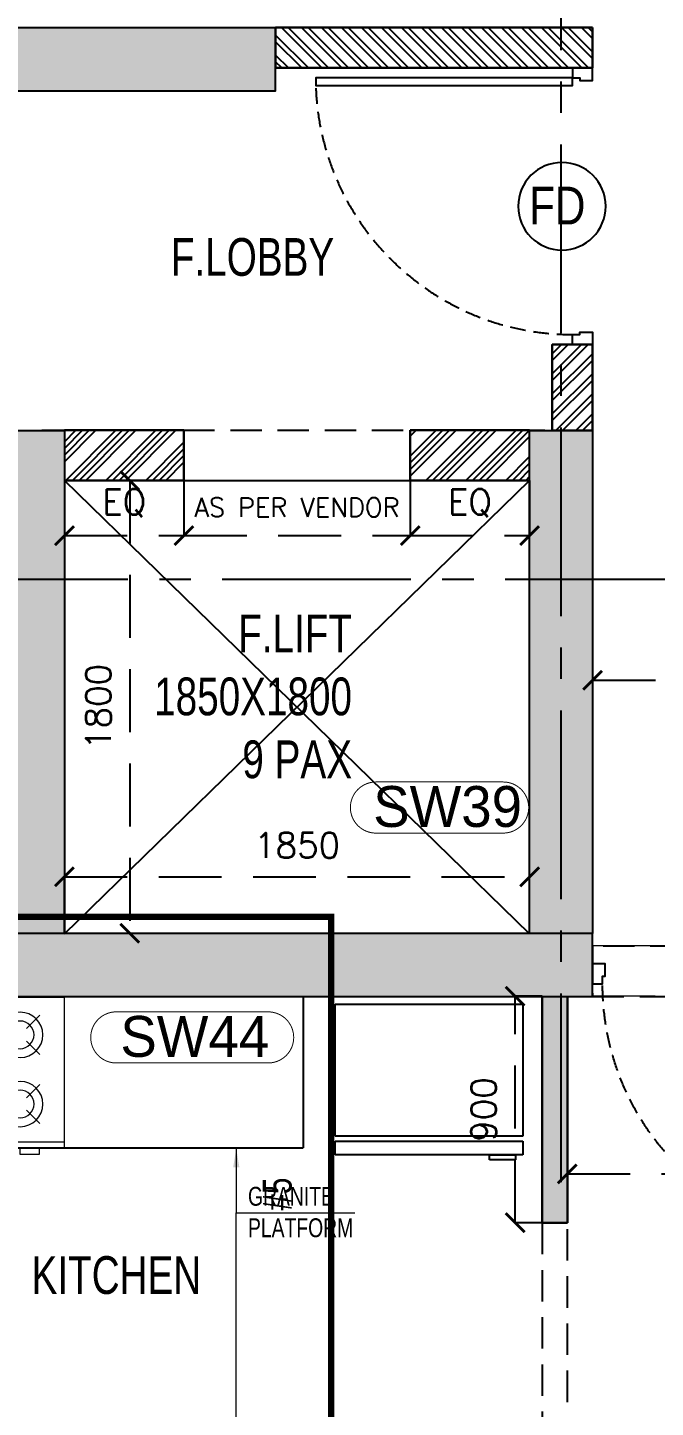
# Model space of a CAD drawing. Header units: millimetres. Extents: x 1124992 to 1258557, y -5767803 to -5695799.
# Drawn here: x 1202846 to 1205343, y -5720859 to -5715374 of the extents above; entities that cross this region are included whole.
import ezdxf
from ezdxf.enums import TextEntityAlignment as Align

# ---------------------------------------------------------------- set-up
doc = ezdxf.new("R2010")
doc.units = ezdxf.units.MM
doc.header["$LTSCALE"] = 1000
doc.header["$MEASUREMENT"] = 0
for name, pattern in [('$1$AUDIT_D_120904163729-0', [0]), ('$36$HIDDEN', [0.375, 0.25, -0.125]), ('2BHK-A - FRONT$0$AUDIT_D_120904163729-0', [0]), ('2BHK-A - FRONT$0$HIDDEN', [0.375, 0.25, -0.125]), ('AUDIT_D_120904163729-0', [0]), ('T8 - TYPICAL FLOOR CORE$0$( Hidden )', [0.375, 0.25, -0.125]), ('T8 - TYPICAL FLOOR CORE$0$HIDDEN', [0.375, 0.25, -0.125]), ('T8 - TYPICAL FLOOR CORE$0$T10-TYPICAL FLOOR CORE$0$HIDDEN', [0.375, 0.25, -0.125]), ('T8(T9 IS SIMILAR) - DIMENSION & TEXTING$0$HIDDEN', [0.375, 0.25, -0.125]), ('T8(T9 IS SIMILAR) - DIMENSION & TEXTING$0$T8_REFUGE COLUMNS$0$HIDDEN', [0.375, 0.25, -0.125]), ('T8(T9 IS SIMILAR)$0$$0$HIDDEN', [0.375, 0.25, -0.125]), ('T8(T9 IS SIMILAR)$0$HIDDEN', [0.375, 0.25, -0.125]), ('T8_REFUGE COLUMNS$0$CENTER2', [1.125, 0.75, -0.125, 0.125, -0.125])]:
    doc.linetypes.add(name, pattern=pattern)
doc.layers.get('0').update_dxf_attribs({"linetype": 'AUDIT_D_120904163729-0'})
for name, color, linetype in [('$0$A-HATCH -160', 251, '$1$AUDIT_D_120904163729-0'), ('$21$A-DIMENSIONS', 2, '$36$HIDDEN'), ('2BHK-A - FRONT$0$A-DOOR-FULL', 2, 'Continuous'), ('2BHK-A - FRONT$0$A-HATCH -160', 251, '2BHK-A - FRONT$0$AUDIT_D_120904163729-0'), ('2BHK-A - FRONT$0$a-KIT FIX', 251, 'Continuous'), ('2BHK-A - FRONT$0$CUT-OUT', 49, 'Continuous'), ('T8 - TYPICAL FLOOR CORE$0$a-beam 2', 50, 'Continuous'), ('T8 - TYPICAL FLOOR CORE$0$A-DIMENSIONS', 2, 'T8 - TYPICAL FLOOR CORE$0$HIDDEN'), ('T8 - TYPICAL FLOOR CORE$0$A-DOOR-FULL', 2, 'Continuous'), ('T8 - TYPICAL FLOOR CORE$0$CUT-OUT', 49, 'Continuous'), ('T8 - TYPICAL FLOOR CORE$0$T10-TYPICAL FLOOR CORE$0$A-SLAB SUNK-AC LEDGES', 251, 'T8 - TYPICAL FLOOR CORE$0$T10-TYPICAL FLOOR CORE$0$HIDDEN'), ('T8 - TYPICAL FLOOR CORE$1$a-window-no', 125, 'Continuous'), ('T8(T9 IS SIMILAR) - DIMENSION & TEXTING$0$A-DIMENSIONS', 2, 'T8(T9 IS SIMILAR) - DIMENSION & TEXTING$0$HIDDEN'), ('T8_REFUGE COLUMNS$0$A-CENTERLINE', 193, 'T8_REFUGE COLUMNS$0$CENTER2'), ('T8_REFUGE COLUMNS$0$A-RCC COLS', 3, 'Continuous'), ('T8_TYPICAL COLUMNS$0$A-RCC COLS', 3, 'Continuous')]:
    doc.layers.add(name, color=color, linetype=linetype)
for name, color, linetype, lineweight in [('2BHK-A - FRONT$0$a-TOI-fixtures', 251, 'Continuous', 0), ('2BHK-A - FRONT$0$A-WALL- 160', 6, 'Continuous', 30), ('T8 - TYPICAL FLOOR CORE$0$A-WALL- 160', 6, 'Continuous', 30), ('T8 - TYPICAL FLOOR CORE$0$D&W', 8, 'Continuous', 25), ('T8 - TYPICAL FLOOR CORE$1$a-Text', 4, 'Continuous', 0), ('T8(T9 IS SIMILAR) - DIMENSION & TEXTING$0$a-Text', 4, 'Continuous', 0), ('T8(T9 IS SIMILAR) - DIMENSION & TEXTING$0$R0-18-10-2014-T1-1st Podium Floor Plan$0$Text', 2, 'Continuous', 0), ('T8(T9 IS SIMILAR)$0$D&W', 8, 'Continuous', 25), ('T8(T9 IS SIMILAR)$0$SCPL BEAM', 191, 'T8(T9 IS SIMILAR)$0$$0$HIDDEN', 13), ('T8_REFUGE COLUMNS$0$A-COLUMN NO size reduce', 81, 'Continuous', 25)]:
    doc.layers.add(name, color=color, linetype=linetype, lineweight=lineweight)
doc.layers.add('T8_REFUGE COLUMNS$1$COL-HATCH', color=7, linetype='Continuous', lineweight=25, true_color=0xa3a3a3)
doc.styles.add('T8 - TYPICAL FLOOR CORE$0$Romans 1', font='romans.shx', dxfattribs={"height": 100})
doc.styles.add('T8 - TYPICAL FLOOR CORE$1$ARIAL ARROW', font='swisscl.ttf')
doc.styles.add('T8 - TYPICAL FLOOR CORE$1$LODHA STANDERD', font='sanss___.ttf')
doc.styles.add('T8(T9 IS SIMILAR) - DIMENSION & TEXTING$0$ARIAL ARROW', font='swisscl.ttf')
doc.styles.add('T8(T9 IS SIMILAR) - DIMENSION & TEXTING$0$Romans 1', font='romans.shx', dxfattribs={"height": 100})
doc.styles.add('T8(T9 IS SIMILAR) - DIMENSION & TEXTING$0$Tahoma', font='tahoma.ttf')
doc.styles.add('T8_REFUGE COLUMNS$0$STANDARD', font='GOTHIC.TTF')
doc.dimstyles.new('T8 - TYPICAL FLOOR CORE$0$ALPINE S', dxfattribs={"dimscale": 0, "dimtxt": 100, "dimasz": 75, "dimexe": 0, "dimexo": 0, "dimgap": 75, "dimtad": 1, "dimdec": 0, "dimzin": 0, "dimdsep": 46, "dimtxsty": 'T8 - TYPICAL FLOOR CORE$0$Romans 1', "dimblk": 'T8 - TYPICAL FLOOR CORE$0$_ArchTick', "dimcen": 0.09, "dimclrd": 256, "dimclre": 256, "dimclrt": 7, "dimadec": 0, "dimazin": 0, "dimtfac": 1, "dimtdec": 0, "dimtofl": 0, "dimtmove": 1, "dimatfit": 0, "dimldrblk": 'T8 - TYPICAL FLOOR CORE$0$_Open90', "dimfxl": 1, "dimtolj": 1, "dimtzin": 0, "dimarcsym": 0})
doc.dimstyles.new('T8(T9 IS SIMILAR) - DIMENSION & TEXTING$0$ALPINE S', dxfattribs={"dimscale": 0, "dimtxt": 100, "dimasz": 75, "dimexe": 0, "dimexo": 0, "dimgap": 75, "dimtad": 1, "dimdec": 0, "dimzin": 0, "dimdsep": 46, "dimtxsty": 'T8(T9 IS SIMILAR) - DIMENSION & TEXTING$0$Romans 1', "dimblk": 'T8(T9 IS SIMILAR) - DIMENSION & TEXTING$0$_ArchTick', "dimcen": 0.09, "dimclrd": 256, "dimclre": 256, "dimclrt": 7, "dimadec": 0, "dimazin": 0, "dimtfac": 1, "dimtdec": 0, "dimtofl": 0, "dimtmove": 1, "dimatfit": 0, "dimldrblk": 'T8(T9 IS SIMILAR) - DIMENSION & TEXTING$0$_Open90', "dimfxl": 1, "dimtolj": 1, "dimtzin": 0, "dimarcsym": 0})
doc.dimstyles.new('T8(T9 IS SIMILAR) - DIMENSION & TEXTING$0$SAMATA STD', dxfattribs={"dimtxt": 100, "dimasz": 50, "dimexe": 50, "dimexo": 50, "dimgap": 10, "dimtad": 0, "dimdec": 0, "dimrnd": 5, "dimzin": 0, "dimdsep": 46, "dimtxsty": 'T8(T9 IS SIMILAR) - DIMENSION & TEXTING$0$Tahoma', "dimblk": 'T8(T9 IS SIMILAR) - DIMENSION & TEXTING$0$_Origin2', "dimcen": -50, "dimdle": 50, "dimclrd": 7, "dimclre": 7, "dimclrt": 7, "dimadec": 0, "dimazin": 0, "dimtfac": 1, "dimtdec": 0, "dimtmove": 1, "dimatfit": 3, "dimfxl": 150, "dimtfill": 1, "dimtolj": 1, "dimtzin": 0, "dimlwd": -1, "dimlwe": -1, "dimarcsym": 0})

# ---------------------------------------------------------------- blocks, each defined once
blk = doc.blocks.new('T8(T9 IS SIMILAR) - DIMENSION & TEXTING$0$_ArchTick')
at = {"color": 0, "linetype": 'ByBlock', "const_width": 0.15}
blk.add_lwpolyline([(-0.5, -0.5), (0.5, 0.5)], dxfattribs=at)
blk = doc.blocks.new('*D525')
at = {"layer": 'T8(T9 IS SIMILAR) - DIMENSION & TEXTING$0$A-DIMENSIONS', "linetype": 'T8(T9 IS SIMILAR) - DIMENSION & TEXTING$0$HIDDEN', "lineweight": -2, "transparency": 16777216}
for p, q in [((1204992.3, -5719999.3), (1204992.3, -5719930.4)), ((1206197.3, -5719999.3), (1206197.3, -5719930.4))]:
    blk.add_line(p, q, dxfattribs=at)
at = {"layer": 'T8(T9 IS SIMILAR) - DIMENSION & TEXTING$0$A-DIMENSIONS', "lineweight": -2, "transparency": 16777216}
blk.add_line((1204992.3, -5719930.4), (1206197.3, -5719930.4), dxfattribs=at)
at = {"layer": 'T8(T9 IS SIMILAR) - DIMENSION & TEXTING$0$A-DIMENSIONS', "linetype": 'ByBlock', "lineweight": -2, "transparency": 16777216, "xscale": 75, "yscale": 75, "zscale": 75, "rotation": 180}
blk.add_blockref('T8(T9 IS SIMILAR) - DIMENSION & TEXTING$0$_ArchTick', (1204992.3, -5719930.4), dxfattribs=at)
at = {"layer": 'T8(T9 IS SIMILAR) - DIMENSION & TEXTING$0$A-DIMENSIONS', "linetype": 'ByBlock', "lineweight": -2, "transparency": 16777216, "xscale": 75, "yscale": 75, "zscale": 75}
blk.add_blockref('T8(T9 IS SIMILAR) - DIMENSION & TEXTING$0$_ArchTick', (1206197.3, -5719930.4), dxfattribs=at)
at = {"layer": 'T8(T9 IS SIMILAR) - DIMENSION & TEXTING$0$A-DIMENSIONS', "color": 7, "linetype": 'ByBlock', "transparency": 16777216, "insert": (1205594.8, -5719805.4), "char_height": 100, "attachment_point": 5, "style": 'T8(T9 IS SIMILAR) - DIMENSION & TEXTING$0$Romans 1'}
blk.add_mtext('\\A1;1205', dxfattribs=at)
blk = doc.blocks.new('T8(T9 IS SIMILAR) - DIMENSION & TEXTING$0$_Open90')
at = {"color": 0, "linetype": 'ByBlock', "lineweight": -2}
for p, q in [((0, 0), (-1, 0)), ((-0.5, 0.5), (0, 0)), ((0, 0), (-0.5, -0.5))]:
    blk.add_line(p, q, dxfattribs=at)
blk = doc.blocks.new('*D526')
at = {"layer": 'T8(T9 IS SIMILAR) - DIMENSION & TEXTING$0$A-DIMENSIONS', "linetype": 'T8(T9 IS SIMILAR) - DIMENSION & TEXTING$0$HIDDEN', "lineweight": -2, "transparency": 16777216}
for p, q in [((1204892.3, -5719224.4), (1204784.6, -5719224.4)), ((1204892.3, -5720124.3), (1204784.6, -5720124.3))]:
    blk.add_line(p, q, dxfattribs=at)
at = {"layer": 'T8(T9 IS SIMILAR) - DIMENSION & TEXTING$0$A-DIMENSIONS', "lineweight": -2, "transparency": 16777216}
blk.add_line((1204784.6, -5720124.3), (1204784.6, -5719224.4), dxfattribs=at)
at = {"layer": 'T8(T9 IS SIMILAR) - DIMENSION & TEXTING$0$A-DIMENSIONS', "linetype": 'ByBlock', "lineweight": -2, "transparency": 16777216, "xscale": 75, "yscale": 75, "zscale": 75}
for p, rotation in [((1204784.6, -5719224.4), 90), ((1204784.6, -5720124.3), 270)]:
    blk.add_blockref('T8(T9 IS SIMILAR) - DIMENSION & TEXTING$0$_ArchTick', p, dxfattribs=dict(at, rotation=rotation))
at = {"layer": 'T8(T9 IS SIMILAR) - DIMENSION & TEXTING$0$A-DIMENSIONS', "color": 7, "linetype": 'ByBlock', "transparency": 16777216, "insert": (1204659.6, -5719674.4), "char_height": 100, "attachment_point": 5, "rotation": 90, "style": 'T8(T9 IS SIMILAR) - DIMENSION & TEXTING$0$Romans 1'}
blk.add_mtext('\\A1;900', dxfattribs=at)
blk = doc.blocks.new('T8(T9 IS SIMILAR) - DIMENSION & TEXTING$0$_Origin2')
at = {"color": 0, "linetype": 'ByBlock', "lineweight": -2}
blk.add_line((-0.5, 0), (-1, 0), dxfattribs=at)
for radius in [0.5, 0.25]:
    blk.add_circle((0, 0), radius, dxfattribs=at)
blk = doc.blocks.new('T8_REFUGE COLUMNS')
at = {"layer": 'T8_REFUGE COLUMNS$1$COL-HATCH', "linetype": 'ByBlock'}
h = blk.add_hatch(color=256, dxfattribs=at)
h.dxf.hatch_style = 1
h.paths.add_polyline_path([(1196932.1, -5715624.9), (1203832.1, -5715624.9), (1203832.1, -5715374.9), (1196932.1, -5715374.9)])
h = blk.add_hatch(color=256, dxfattribs=at)
h.dxf.hatch_style = 1
h.paths.add_polyline_path([(1202742.1, -5716974.9), (1202992.1, -5716974.9), (1202992.1, -5718974.9), (1202742.1, -5718974.9)])
h = blk.add_hatch(color=256, dxfattribs=at)
h.dxf.hatch_style = 1
h.paths.add_polyline_path([(1204842.1, -5716974.9), (1205092.1, -5716974.9), (1205092.1, -5718974.9), (1204842.1, -5718974.9)])
h = blk.add_hatch(color=256, dxfattribs=at)
h.dxf.hatch_style = 1
h.paths.add_polyline_path([(1198907.1, -5719224.9), (1205092.1, -5719224.9), (1205092.1, -5718974.9), (1198907.1, -5718974.9)])
at = {"layer": 'T8_REFUGE COLUMNS$0$A-CENTERLINE'}
for p, q in [((1204967.1, -5719963), (1204967.1, -5698299.6)), ((1223494.9, -5717567.4), (1182495.9, -5717567.4))]:
    blk.add_line(p, q, dxfattribs=at)
at = {"layer": 'T8_REFUGE COLUMNS$0$A-COLUMN NO size reduce', "linetype": 'ByBlock', "const_width": 3.9}
for points in [[(1204231, -5718575.7, -1), (1204231, -5718372.5), (1204737.1, -5718372.5, -1), (1204737.1, -5718575.7)], [(1203198.4, -5719489.5, -1), (1203198.4, -5719286.3), (1203802.5, -5719286.3, -1), (1203802.5, -5719489.5)]]:
    blk.add_lwpolyline(points, format="xyb", close=True, dxfattribs=at)
at = {"layer": 'T8_REFUGE COLUMNS$0$A-RCC COLS', "linetype": 'ByBlock'}
for points in [[(1196932.1, -5715624.9), (1203832.1, -5715624.9), (1203832.1, -5715374.9), (1196932.1, -5715374.9)], [(1202742.1, -5716974.9), (1202992.1, -5716974.9), (1202992.1, -5718974.9), (1202742.1, -5718974.9)], [(1204842.1, -5716974.9), (1205092.1, -5716974.9), (1205092.1, -5718974.9), (1204842.1, -5718974.9)], [(1198907.1, -5719224.9), (1205092.1, -5719224.9), (1205092.1, -5718974.9), (1198907.1, -5718974.9)]]:
    blk.add_lwpolyline(points, close=True, dxfattribs=at)
at = {"layer": 'T8_REFUGE COLUMNS$0$A-COLUMN NO size reduce', "linetype": 'ByBlock', "char_height": 162.5, "attachment_point": 1, "style": 'T8_REFUGE COLUMNS$0$STANDARD'}
for s, insert in [('SW39', (1204220.3, -5718388.7)), ('SW44', (1203214.7, -5719302.6))]:
    blk.add_mtext_dynamic_manual_height_columns(s, width=444.685, gutter_width=500, heights=[0], dxfattribs=dict(at, insert=insert))
blk = doc.blocks.new('T8_TYPICAL COLUMNS')
at = {"layer": 'T8_TYPICAL COLUMNS$0$A-RCC COLS', "linetype": 'ByBlock'}
blk.add_blockref('T8_REFUGE COLUMNS', (0, 0), dxfattribs=at)
blk = doc.blocks.new('*U640')
for points in [[(-40, 0), (0, 0), (0, 30), (10, 30), (10, 80), (-40, 80)], [(1065, 0), (1025, 0), (1025, 30), (1015, 30), (1015, 80), (1065, 80)], [(0, 0), (0, -1025), (30, -1025), (30, 0)]]:
    blk.add_lwpolyline(points, close=True)
at = {"color": 0, "linetype": 'ByBlock', "ltscale": 0.25}
blk.add_arc((-1.5, 0.6), 1026.5, 272.373, 359.9653, dxfattribs=at)
blk = doc.blocks.new('2BHK-A - FRONT$0$RANGE-flat-1')
at = {"layer": '2BHK-A - FRONT$0$a-TOI-fixtures'}
for p, q in [((-575, -600), (-575, 0)), ((-600, -100), (-625, -100)), ((-625, -100), (-625, -175)), ((-450, -150), (-502.8, -97.2)), ((-400, -150), (-347.2, -97.2)), ((-175, -150), (-227.8, -97.2)), ((-125, -150), (-72.2, -97.2)), ((-625, -175), (-600, -175)), ((-450, -200), (-502.8, -252.8)), ((-400, -200), (-347.2, -252.8)), ((-175, -200), (-227.8, -252.8)), ((-125, -200), (-72.2, -252.8)), ((-450, -400), (-502.8, -347.2)), ((-400, -400), (-347.2, -347.2)), ((-175, -400), (-227.8, -347.2)), ((-125, -400), (-72.2, -347.2)), ((-625, -425), (-600, -425)), ((-625, -500), (-625, -425)), ((-450, -450), (-502.8, -502.8)), ((-400, -450), (-347.2, -502.8)), ((-175, -450), (-227.8, -502.8)), ((-125, -450), (-72.2, -502.8)), ((-600, -500), (-625, -500))]:
    blk.add_line(p, q, dxfattribs=at)
blk.add_lwpolyline([(-600, -600), (0, -600), (0, 0), (-600, 0)], close=True, dxfattribs=at)
for centre, radius in [((-425, -175), 90), ((-150, -175), 90), ((-425, -175), 55), ((-150, -175), 55), ((-425, -425), 90), ((-425, -425), 55), ((-150, -425), 90), ((-150, -425), 55)]:
    blk.add_circle(centre, radius, dxfattribs=at)
blk = doc.blocks.new('2BHK-A - FRONT')
at = {"layer": '2BHK-A - FRONT$0$A-HATCH -160', "linetype": 'ByBlock'}
h = blk.add_hatch(dxfattribs=at)
h.set_pattern_fill('ZIGZAG', color=256, scale=250)
h.set_pattern_definition([(0, (0, 0), (31.25, 31.25), [31.25, -31.25]), (90, (31.25, 0), (-31.25, 31.25), [31.25, -31.25])])
h.paths.add_polyline_path([(1142149.5, -5723474.6), (1143849.6, -5723474.6), (1143849.6, -5723374.6), (1142149.5, -5723374.6)])
h.paths.add_polyline_path([(1144889.5, -5724474.6), (1144889.5, -5724574.6), (1147099.5, -5724574.6), (1147099.5, -5724474.6), (1145949.5, -5724474.2), (1145949.5, -5724374.2), (1145849.5, -5724374.2), (1145849.5, -5724474.6)])
h.paths.add_polyline_path([(1145949.5, -5723374.2), (1146849.2, -5723374.2), (1146849.2, -5723474.2), (1145949.5, -5723474.2)])
h.paths.add_polyline_path([(1147599.2, -5723474.2), (1148199.2, -5723474.2), (1148199.2, -5723374.2), (1147599.2, -5723374.2)])
h.paths.add_polyline_path([(1150399.5, -5721024.5), (1150499.5, -5721024.5), (1150499.5, -5721774.2), (1150399.5, -5721774.2)])
h.paths.add_polyline_path([(1150399.5, -5720124.5), (1150499.5, -5720124.5), (1150499.5, -5719224.6), (1150399.5, -5719224.6)])
h.paths.add_polyline_path([(1145549.4, -5721674.6), (1145649.4, -5721674.6), (1145649.4, -5721174.6), (1145649.4, -5721174.6), (1145649.4, -5721073.7), (1145549.4, -5721073.9)])
h.paths.add_polyline_path([(1148199.5, -5728684.2), (1148934.5, -5728684.2), (1148934.5, -5728584.2), (1148199.5, -5728584.2)])
h.paths.add_polyline_path([(1148449.5, -5721774.6), (1148849.5, -5721774.6), (1148849.5, -5721674.6), (1148449.5, -5721674.6)])
h.paths.add_polyline_path([(1150149.5, -5721674.6), (1150399.5, -5721674.6), (1150399.5, -5721774.6), (1150149.5, -5721774.6)])
h = blk.add_hatch(dxfattribs=at)
h.set_pattern_fill('ANSI32', color=256, scale=150)
h.set_pattern_definition([(45, (0, -0.55), (-39.77475644, 39.77475644), []), (45, (26.517, -0.55), (-39.77475644, 39.77475644), [])])
h.paths.add_polyline_path([(1145269.9, -5728524.2), (1145269.9, -5728684.2), (1144639.8, -5728684.2), (1144639.8, -5726829.5), (1144799.8, -5726829.5), (1144799.8, -5728524.2)])
h.paths.add_polyline_path([(1148934.5, -5727449.8), (1148934.5, -5727609.8), (1147999.5, -5727609.8), (1147999.5, -5727009.5), (1148159.5, -5727009.5), (1148159.5, -5727449.8)])
h.paths.add_polyline_path([(1147999.5, -5728684.2), (1147999.5, -5728524.2), (1147369.9, -5728524.2), (1147369.9, -5728684.2)])
edge = h.paths.add_edge_path()
edge.add_line((1151334.5, -5727449.8), (1151779.5, -5727449.8))
edge.add_line((1151779.5, -5727449.8), (1151779.5, -5727609.8))
edge.add_line((1151704.5, -5727609.8), (1151334.5, -5727609.8))
edge.add_line((1151334.5, -5727609.8), (1151334.5, -5727449.8))
h.paths.add_polyline_path([(1146264.5, -5719573.8), (1146424.5, -5719573.8), (1146424.5, -5719224.6), (1146264.5, -5719224.6)])
h.paths.add_polyline_path([(1145549.4, -5721834.4), (1145788.9, -5721834.4), (1145790, -5721674.6), (1145549.4, -5721674.6)])
h.paths.add_polyline_path([(1145949.5, -5721924.2), (1145949.5, -5722524.6), (1145789.5, -5722524.6), (1145789.5, -5721924.2)])
h.paths.add_polyline_path([(1144599.5, -5721924.6), (1144759.5, -5721924.6), (1144762, -5722524.6), (1144602, -5722524.6)])
h.paths.add_polyline_path([(1144599.5, -5723474.6), (1144599.5, -5723174.6), (1144759.5, -5723174.6), (1144759.5, -5723314.6), (1145789.5, -5723314.6), (1145789.5, -5723174.6), (1145949.5, -5723174.6), (1145949.5, -5723474.2)])
at = {"layer": '2BHK-A - FRONT$0$a-KIT FIX', "color": 1}
for p in [(1149449.5, -5719222), (1146424.5, -5719825.8)]:
    blk.add_line(p, (1149449.5, -5719827), dxfattribs=at)
at = {"layer": '2BHK-A - FRONT$0$a-KIT FIX'}
for p, q in [((1149576.3, -5719254.9), (1150322.2, -5719254.9)), ((1149576.3, -5719779.4), (1149576.3, -5719254.9)), ((1150322.2, -5719254.9), (1150322.2, -5719779.4)), ((1150322.2, -5719779.4), (1149576.3, -5719779.4)), ((1149576.3, -5719854.3), (1149576.3, -5719799.3)), ((1149576.3, -5719799.3), (1150322.2, -5719799.3)), ((1150322.2, -5719799.3), (1150322.2, -5719854.3)), ((1150322.2, -5719854.3), (1149576.3, -5719854.3)), ((1150190.1, -5719854.3), (1150293.5, -5719854.3)), ((1150190.1, -5719874), (1150190.1, -5719854.3)), ((1150293.5, -5719854.3), (1150293.5, -5719874)), ((1150293.5, -5719874), (1150190.1, -5719874))]:
    blk.add_line(p, q, dxfattribs=at)
at = {"layer": '2BHK-A - FRONT$0$A-WALL- 160', "linetype": 'ByBlock'}
for p, q in [((1150399.5, -5719224.6), (1150399.5, -5720124.5)), ((1150499.5, -5719224.6), (1150499.5, -5720124.5)), ((1150399.5, -5720124.5), (1150499.5, -5720124.5))]:
    blk.add_line(p, q, dxfattribs=at)
at = {"layer": '2BHK-A - FRONT$0$CUT-OUT', "linetype": '2BHK-A - FRONT$0$HIDDEN', "ltscale": 0.5}
for points in [[(1150599.7, -5719024.5), (1150599.7, -5719224.5), (1151704.5, -5719224.5), (1151704.5, -5719024.5)], [(1150499.5, -5720124.5), (1150399.5, -5720124.5), (1150399.5, -5721024.5), (1150499.5, -5721024.5)]]:
    blk.add_lwpolyline(points, close=True, dxfattribs=at)
at = {"layer": '2BHK-A - FRONT$0$A-DOOR-FULL', "linetype": '2BHK-A - FRONT$0$HIDDEN', "xscale": -1}
blk.add_blockref('*U640', (1151664.5, -5719174.5), dxfattribs=at)
at = {"layer": '2BHK-A - FRONT$0$a-KIT FIX', "extrusion": (0, 0, -1), "zscale": -1, "rotation": 90}
blk.add_blockref('2BHK-A - FRONT$0$RANGE-flat-1', (-1148498.5, -5719227.3), dxfattribs=at)
blk = doc.blocks.new('*U768')
for points in [[(0, 0), (0, 1020), (-30, 1020), (-30, 0)], [(40, 0), (0, 0), (0, -30), (-10, -30), (-10, -80), (40, -80)], [(-1060, 0), (-1020, 0), (-1020, -30), (-1010, -30), (-1010, -80), (-1060, -80)]]:
    blk.add_lwpolyline(points, close=True)
at = {"color": 0, "linetype": 'ByBlock', "ltscale": 0.25}
blk.add_arc((1.5, -0.6), 1021.5, 92.373, 179.9653, dxfattribs=at)
blk = doc.blocks.new('T8 - TYPICAL FLOOR CORE$1$WINDOW TAG')
at = {"layer": 'T8 - TYPICAL FLOOR CORE$1$a-window-no'}
blk.add_circle((0, 0), 174.1, dxfattribs=at)
at = {"layer": 'T8 - TYPICAL FLOOR CORE$1$a-window-no', "style": 'T8 - TYPICAL FLOOR CORE$1$LODHA STANDERD'}
blk.add_attdef('WINDOW', text='', height=150, dxfattribs=at).set_placement((11.3, 2.8), align=Align.MIDDLE_CENTER)
blk = doc.blocks.new('T8 - TYPICAL FLOOR CORE$0$_ArchTick')
at = {"color": 0, "linetype": 'ByBlock', "const_width": 0.15}
blk.add_lwpolyline([(-0.5, -0.5), (0.5, 0.5)], dxfattribs=at)
blk = doc.blocks.new('*D831')
at = {"layer": 'T8 - TYPICAL FLOOR CORE$0$A-DIMENSIONS', "linetype": 'T8 - TYPICAL FLOOR CORE$0$HIDDEN', "lineweight": -2, "transparency": 16777216}
for p, q in [((1202992.4, -5718974), (1202992.4, -5718749.2)), ((1204842.2, -5718975.6), (1204842.2, -5718749.2))]:
    blk.add_line(p, q, dxfattribs=at)
at = {"layer": 'T8 - TYPICAL FLOOR CORE$0$A-DIMENSIONS', "lineweight": -2, "transparency": 16777216}
blk.add_line((1202992.4, -5718749.2), (1204842.2, -5718749.2), dxfattribs=at)
at = {"layer": 'T8 - TYPICAL FLOOR CORE$0$A-DIMENSIONS', "linetype": 'ByBlock', "lineweight": -2, "transparency": 16777216, "xscale": 75, "yscale": 75, "zscale": 75, "rotation": 180}
blk.add_blockref('T8 - TYPICAL FLOOR CORE$0$_ArchTick', (1202992.4, -5718749.2), dxfattribs=at)
at = {"layer": 'T8 - TYPICAL FLOOR CORE$0$A-DIMENSIONS', "linetype": 'ByBlock', "lineweight": -2, "transparency": 16777216, "xscale": 75, "yscale": 75, "zscale": 75}
blk.add_blockref('T8 - TYPICAL FLOOR CORE$0$_ArchTick', (1204842.2, -5718749.2), dxfattribs=at)
at = {"layer": 'T8 - TYPICAL FLOOR CORE$0$A-DIMENSIONS', "color": 7, "linetype": 'ByBlock', "transparency": 16777216, "insert": (1203917.3, -5718624.2), "char_height": 100, "attachment_point": 5, "style": 'T8 - TYPICAL FLOOR CORE$0$Romans 1'}
blk.add_mtext('\\A1;1850', dxfattribs=at)
blk = doc.blocks.new('T8 - TYPICAL FLOOR CORE$0$_Open90')
at = {"color": 0, "linetype": 'ByBlock', "lineweight": -2}
for p, q in [((0, 0), (-1, 0)), ((-0.5, 0.5), (0, 0)), ((0, 0), (-0.5, -0.5))]:
    blk.add_line(p, q, dxfattribs=at)
blk = doc.blocks.new('*D832')
at = {"layer": 'T8 - TYPICAL FLOOR CORE$0$A-DIMENSIONS', "linetype": 'T8 - TYPICAL FLOOR CORE$0$HIDDEN', "lineweight": -2, "transparency": 16777216}
for p, q in [((1202992.4, -5717174.2), (1203252.1, -5717174.2)), ((1202993.8, -5718974), (1203252.1, -5718974))]:
    blk.add_line(p, q, dxfattribs=at)
at = {"layer": 'T8 - TYPICAL FLOOR CORE$0$A-DIMENSIONS', "lineweight": -2, "transparency": 16777216}
blk.add_line((1203252.1, -5717174.2), (1203252.1, -5718974), dxfattribs=at)
at = {"layer": 'T8 - TYPICAL FLOOR CORE$0$A-DIMENSIONS', "linetype": 'ByBlock', "lineweight": -2, "transparency": 16777216, "xscale": 75, "yscale": 75, "zscale": 75}
for p, rotation in [((1203252.1, -5717174.2), 90), ((1203252.1, -5718974), 270)]:
    blk.add_blockref('T8 - TYPICAL FLOOR CORE$0$_ArchTick', p, dxfattribs=dict(at, rotation=rotation))
at = {"layer": 'T8 - TYPICAL FLOOR CORE$0$A-DIMENSIONS', "color": 7, "linetype": 'ByBlock', "transparency": 16777216, "insert": (1203127.1, -5718074.1), "char_height": 100, "attachment_point": 5, "rotation": 90, "style": 'T8 - TYPICAL FLOOR CORE$0$Romans 1'}
blk.add_mtext('\\A1;1800', dxfattribs=at)
blk = doc.blocks.new('*D838')
at = {"layer": 'T8 - TYPICAL FLOOR CORE$0$A-DIMENSIONS', "linetype": 'T8 - TYPICAL FLOOR CORE$0$HIDDEN', "lineweight": -2, "transparency": 16777216}
for p, q in [((1205092.4, -5717855.7), (1205092.4, -5717968.1)), ((1207452.3, -5718258.1), (1207452.3, -5717968.1))]:
    blk.add_line(p, q, dxfattribs=at)
at = {"layer": 'T8 - TYPICAL FLOOR CORE$0$A-DIMENSIONS', "lineweight": -2, "transparency": 16777216}
blk.add_line((1205092.4, -5717968.1), (1207452.3, -5717968.1), dxfattribs=at)
at = {"layer": 'T8 - TYPICAL FLOOR CORE$0$A-DIMENSIONS', "linetype": 'ByBlock', "lineweight": -2, "transparency": 16777216, "xscale": 75, "yscale": 75, "zscale": 75, "rotation": 180}
blk.add_blockref('T8 - TYPICAL FLOOR CORE$0$_ArchTick', (1205092.4, -5717968.1), dxfattribs=at)
at = {"layer": 'T8 - TYPICAL FLOOR CORE$0$A-DIMENSIONS', "linetype": 'ByBlock', "lineweight": -2, "transparency": 16777216, "xscale": 75, "yscale": 75, "zscale": 75}
blk.add_blockref('T8 - TYPICAL FLOOR CORE$0$_ArchTick', (1207452.3, -5717968.1), dxfattribs=at)
at = {"layer": 'T8 - TYPICAL FLOOR CORE$0$A-DIMENSIONS', "color": 7, "linetype": 'ByBlock', "transparency": 16777216, "insert": (1206272.3, -5717843.1), "char_height": 100, "attachment_point": 5, "style": 'T8 - TYPICAL FLOOR CORE$0$Romans 1'}
blk.add_mtext('\\A1;2360', dxfattribs=at)
blk = doc.blocks.new('*D801')
at = {"layer": 'T8 - TYPICAL FLOOR CORE$0$A-DIMENSIONS', "linetype": 'T8 - TYPICAL FLOOR CORE$0$HIDDEN', "lineweight": -2, "transparency": 16777216}
for p, q in [((1203467.2, -5717024), (1203467.2, -5717393.2)), ((1204367.2, -5717024), (1204367.2, -5717393.2))]:
    blk.add_line(p, q, dxfattribs=at)
at = {"layer": 'T8 - TYPICAL FLOOR CORE$0$A-DIMENSIONS', "lineweight": -2, "transparency": 16777216}
blk.add_line((1203467.2, -5717393.2), (1204367.2, -5717393.2), dxfattribs=at)
at = {"layer": 'T8 - TYPICAL FLOOR CORE$0$A-DIMENSIONS', "linetype": 'ByBlock', "lineweight": -2, "transparency": 16777216, "xscale": 75, "yscale": 75, "zscale": 75, "rotation": 180}
blk.add_blockref('T8 - TYPICAL FLOOR CORE$0$_ArchTick', (1203467.2, -5717393.2), dxfattribs=at)
at = {"layer": 'T8 - TYPICAL FLOOR CORE$0$A-DIMENSIONS', "linetype": 'ByBlock', "lineweight": -2, "transparency": 16777216, "xscale": 75, "yscale": 75, "zscale": 75}
blk.add_blockref('T8 - TYPICAL FLOOR CORE$0$_ArchTick', (1204367.2, -5717393.2), dxfattribs=at)
at = {"layer": 'T8 - TYPICAL FLOOR CORE$0$A-DIMENSIONS', "color": 7, "linetype": 'ByBlock', "transparency": 16777216, "insert": (1203917.2, -5717280.7), "char_height": 100, "attachment_point": 5, "style": 'T8 - TYPICAL FLOOR CORE$0$Romans 1'}
blk.add_mtext('\\A1;{\\H0.75x;AS PER VENDOR}', dxfattribs=at)
blk = doc.blocks.new('*D805')
at = {"layer": 'T8 - TYPICAL FLOOR CORE$0$A-DIMENSIONS', "linetype": 'T8 - TYPICAL FLOOR CORE$0$HIDDEN', "lineweight": -2, "transparency": 16777216}
for p, q in [((1204367.2, -5717174), (1204367.2, -5717393.2)), ((1204842.1, -5717174), (1204842.1, -5717393.2))]:
    blk.add_line(p, q, dxfattribs=at)
at = {"layer": 'T8 - TYPICAL FLOOR CORE$0$A-DIMENSIONS', "lineweight": -2, "transparency": 16777216}
blk.add_line((1204367.2, -5717393.2), (1204842.1, -5717393.2), dxfattribs=at)
at = {"layer": 'T8 - TYPICAL FLOOR CORE$0$A-DIMENSIONS', "linetype": 'ByBlock', "lineweight": -2, "transparency": 16777216, "xscale": 75, "yscale": 75, "zscale": 75, "rotation": 180}
blk.add_blockref('T8 - TYPICAL FLOOR CORE$0$_ArchTick', (1204367.2, -5717393.2), dxfattribs=at)
at = {"layer": 'T8 - TYPICAL FLOOR CORE$0$A-DIMENSIONS', "linetype": 'ByBlock', "lineweight": -2, "transparency": 16777216, "xscale": 75, "yscale": 75, "zscale": 75}
blk.add_blockref('T8 - TYPICAL FLOOR CORE$0$_ArchTick', (1204842.1, -5717393.2), dxfattribs=at)
at = {"layer": 'T8 - TYPICAL FLOOR CORE$0$A-DIMENSIONS', "color": 7, "linetype": 'ByBlock', "transparency": 16777216, "insert": (1204604.7, -5717263.4), "char_height": 100, "attachment_point": 5, "style": 'T8 - TYPICAL FLOOR CORE$0$Romans 1'}
blk.add_mtext('\\A1;EQ', dxfattribs=at)
blk = doc.blocks.new('*D811')
at = {"layer": 'T8 - TYPICAL FLOOR CORE$0$A-DIMENSIONS', "linetype": 'T8 - TYPICAL FLOOR CORE$0$HIDDEN', "lineweight": -2, "transparency": 16777216}
for p, q in [((1202992.4, -5717174.2), (1202992.4, -5717393.2)), ((1203467.2, -5717174.1), (1203467.2, -5717393.2))]:
    blk.add_line(p, q, dxfattribs=at)
at = {"layer": 'T8 - TYPICAL FLOOR CORE$0$A-DIMENSIONS', "lineweight": -2, "transparency": 16777216}
blk.add_line((1202992.4, -5717393.2), (1203467.2, -5717393.2), dxfattribs=at)
at = {"layer": 'T8 - TYPICAL FLOOR CORE$0$A-DIMENSIONS', "linetype": 'ByBlock', "lineweight": -2, "transparency": 16777216, "xscale": 75, "yscale": 75, "zscale": 75, "rotation": 180}
blk.add_blockref('T8 - TYPICAL FLOOR CORE$0$_ArchTick', (1202992.4, -5717393.2), dxfattribs=at)
at = {"layer": 'T8 - TYPICAL FLOOR CORE$0$A-DIMENSIONS', "linetype": 'ByBlock', "lineweight": -2, "transparency": 16777216, "xscale": 75, "yscale": 75, "zscale": 75}
blk.add_blockref('T8 - TYPICAL FLOOR CORE$0$_ArchTick', (1203467.2, -5717393.2), dxfattribs=at)
at = {"layer": 'T8 - TYPICAL FLOOR CORE$0$A-DIMENSIONS', "color": 7, "linetype": 'ByBlock', "transparency": 16777216, "insert": (1203229.8, -5717263.4), "char_height": 100, "attachment_point": 5, "style": 'T8 - TYPICAL FLOOR CORE$0$Romans 1'}
blk.add_mtext('\\A1;EQ', dxfattribs=at)
blk = doc.blocks.new('T8(T9 IS SIMILAR) - DIMENSION & TEXTING')
at = {"color": 4, "linetype": 'T8(T9 IS SIMILAR) - DIMENSION & TEXTING$0$T8_REFUGE COLUMNS$0$HIDDEN', "ltscale": 5, "const_width": 25, "elevation": 0.1}
blk.add_lwpolyline([(1204053.5, -5721233.6), (1204053.5, -5718908.5), (1201614.3, -5718908.5), (1201614.3, -5714798.3)], dxfattribs=at)
at = {"layer": 'T8(T9 IS SIMILAR) - DIMENSION & TEXTING$0$a-Text', "style": 'T8(T9 IS SIMILAR) - DIMENSION & TEXTING$0$ARIAL ARROW'}
blk.add_text('KITCHEN', height=150, dxfattribs=at).set_placement((1202861.6, -5720407.5))
at = {"layer": 'T8(T9 IS SIMILAR) - DIMENSION & TEXTING$0$R0-18-10-2014-T1-1st Podium Floor Plan$0$Text', "insert": (1203722.3, -5720183, 0.6), "char_height": 75, "width": 587.053, "attachment_point": 7, "style": 'T8(T9 IS SIMILAR) - DIMENSION & TEXTING$0$ARIAL ARROW'}
blk.add_mtext('GRANITE PLATFORM', dxfattribs=at)
at = {"layer": 'T8(T9 IS SIMILAR) - DIMENSION & TEXTING$0$R0-18-10-2014-T1-1st Podium Floor Plan$0$Text', "insert": (1203781, -5719945.1, 0), "char_height": 114.75, "width": 1702.876, "attachment_point": 3, "rotation": 90, "style": 'T8(T9 IS SIMILAR) - DIMENSION & TEXTING$0$ARIAL ARROW'}
blk.add_mtext('#5 ', dxfattribs=at)
at = {"layer": 'T8(T9 IS SIMILAR) - DIMENSION & TEXTING$0$A-DIMENSIONS', "linetype": 'ByBlock'}
dim = blk.add_linear_dim(base=(1204784.6, -5719224.4), p1=(1204892.3, -5720124.3), p2=(1204892.3, -5719224.4), angle=90, dimstyle='T8(T9 IS SIMILAR) - DIMENSION & TEXTING$0$ALPINE S', override={"dimscale": 1, "dimfxl": 5, "dimarcsym": 1}, dxfattribs=at)
dim.commit()
dim.dimension.update_dxf_attribs({"geometry": '*D526', "text_midpoint": (1204659.6, -5719674.4)})
dim = blk.add_linear_dim(base=(1206197.3, -5719930.4), p1=(1204992.3, -5719999.3), p2=(1206197.3, -5719999.3), dimstyle='T8(T9 IS SIMILAR) - DIMENSION & TEXTING$0$ALPINE S', override={"dimscale": 1, "dimfxl": 5, "dimarcsym": 1}, dxfattribs=at)
dim.commit()
dim.dimension.update_dxf_attribs({"geometry": '*D525', "text_midpoint": (1205594.8, -5719805.4)})
at = {"layer": 'T8(T9 IS SIMILAR) - DIMENSION & TEXTING$0$R0-18-10-2014-T1-1st Podium Floor Plan$0$Text'}
for points in [[(1203675.7, -5719829.3, 0), (1203675.7, -5720085.6, 0), (1204129.9, -5720085.6, 0)], [(1203675.7, -5721079.3, 0), (1203675.7, -5720085.6, 0), (1204146.7, -5720085.7, 0)]]:
    blk.add_leader(points, dimstyle='T8(T9 IS SIMILAR) - DIMENSION & TEXTING$0$SAMATA STD', override={"dimasz": 75, "dimclrd": 2, "dimfxlon": 1, "dimarcsym": 1}, dxfattribs=at)
blk = doc.blocks.new('T8 - TYPICAL FLOOR CORE')
at = {"layer": 'T8 - TYPICAL FLOOR CORE$0$T10-TYPICAL FLOOR CORE$0$A-SLAB SUNK-AC LEDGES', "linetype": 'ByBlock'}
h = blk.add_hatch(dxfattribs=at)
h.set_pattern_fill('ANSI34', color=256, scale=150)
h.paths.add_polyline_path([(1207452.3, -5713624), (1207652.3, -5713624), (1207652.3, -5713122.9), (1207452.3, -5713122.9)])
h.paths.add_polyline_path([(1207452.3, -5712222.9), (1207652.3, -5712222.9), (1207652.3, -5711724), (1207452.3, -5711724)])
h.paths.add_polyline_path([(1200292.4, -5712999.6), (1200917.4, -5712999.6), (1200917.4, -5712799.6), (1200292.4, -5712799.6)])
h.paths.add_polyline_path([(1201817.4, -5712999.6), (1203317.4, -5712999.6), (1203317.4, -5712799.6), (1201817.4, -5712799.6)])
h.paths.add_polyline_path([(1204217.4, -5712999.6), (1204842.3, -5712999.6), (1204842.3, -5712799.6), (1204217.4, -5712799.6)])
h.paths.add_polyline_path([(1204367.2, -5717174), (1204842.2, -5717174), (1204842.2, -5716974), (1204367.2, -5716974)])
h.paths.add_polyline_path([(1202992.1, -5717174), (1203467.2, -5717174), (1203467.2, -5716974), (1202992.1, -5716974)])
h = blk.add_hatch(dxfattribs=at)
h.set_pattern_fill('ANSI32', color=256, scale=150, angle=90)
h.set_pattern_definition([(135, (-4511541.844, -6920466.21), (-39.77475644, -39.77475644), []), (135, (-4511541.844, -6920439.695), (-39.77475644, -39.77475644), [])])
h.paths.add_polyline_path([(1205092.2, -5715374), (1203832.2, -5715374), (1203832.2, -5715534), (1205092.2, -5715534)])
h = blk.add_hatch(dxfattribs=at)
h.set_pattern_fill('ANSI32', color=256, scale=150)
h.paths.add_polyline_path([(1205092.2, -5716974.9), (1205092.2, -5716634), (1204932.2, -5716634), (1204932.2, -5716974.9)])
at = {"layer": 'T8 - TYPICAL FLOOR CORE$0$a-beam 2', "color": 8, "linetype": 'T8 - TYPICAL FLOOR CORE$0$( Hidden )', "ltscale": 0.5}
blk.add_line((1202902.2, -5716974), (1204932.2, -5716974), dxfattribs=at)
at = {"layer": 'T8 - TYPICAL FLOOR CORE$0$A-WALL- 160', "linetype": 'ByBlock'}
for p, q in [((1203467.2, -5716974, 0.7), (1202992.2, -5716974, 0.7)), ((1203467.2, -5717174), (1203467.2, -5716974, 0.7)), ((1204842.2, -5716974, 0.7), (1204367.2, -5716974, 0.7)), ((1204367.2, -5717174), (1204367.2, -5716974, 0.7)), ((1203467.2, -5717174), (1202992.2, -5717174)), ((1204842.2, -5717174), (1204367.2, -5717174))]:
    blk.add_line(p, q, dxfattribs=at)
for points in [[(1205092.2, -5715374), (1203832.2, -5715374), (1203832.2, -5715534), (1205092.2, -5715534)], [(1205092.2, -5716974.9), (1205092.2, -5716634), (1204932.2, -5716634), (1204932.2, -5716974.9)]]:
    blk.add_lwpolyline(points, close=True, dxfattribs=at)
at = {"layer": 'T8 - TYPICAL FLOOR CORE$0$CUT-OUT'}
for p, q in [((1202992.2, -5718975.6), (1204842.3, -5717174)), ((1204842.2, -5718975.6), (1202992.2, -5717174))]:
    blk.add_line(p, q, dxfattribs=at)
at = {"layer": 'T8 - TYPICAL FLOOR CORE$0$D&W', "linetype": 'ByBlock'}
blk.add_line((1203467.2, -5717174), (1204367.2, -5717174), dxfattribs=at)
at = {"layer": 'T8 - TYPICAL FLOOR CORE$0$A-DOOR-FULL', "linetype": 'T8 - TYPICAL FLOOR CORE$0$HIDDEN', "rotation": 90}
blk.add_blockref('*U768', (1205012.2, -5715574), dxfattribs=at)
at = {"layer": 'T8 - TYPICAL FLOOR CORE$1$a-window-no'}
ref = blk.add_blockref('T8 - TYPICAL FLOOR CORE$1$WINDOW TAG', (1204970.8, -5716084.1), dxfattribs=dict(at, xscale=-1))
ref.add_attrib('WINDOW', 'FD', dxfattribs={"height": 150, "style": 'T8 - TYPICAL FLOOR CORE$1$LODHA STANDERD', "width": 0.8}).set_placement((1204952.4, -5716081.3), align=Align.MIDDLE_CENTER)
at = {"layer": 'T8 - TYPICAL FLOOR CORE$1$a-Text', "linetype": 'ByBlock', "char_height": 150, "attachment_point": 9, "style": 'T8 - TYPICAL FLOOR CORE$1$ARIAL ARROW'}
for s, insert, width in [('F.LOBBY', (1204065, -5716362.6), 821.633), ('F.LIFT\\P1850X1800\\P9 PAX', (1204135.8, -5718359.5), 438.696)]:
    blk.add_mtext(s, dxfattribs=dict(at, insert=insert, width=width))
at = {"layer": 'T8 - TYPICAL FLOOR CORE$0$A-DIMENSIONS', "linetype": 'ByBlock'}
dim = blk.add_linear_dim(base=(1204367.2, -5717393.2, 0.7), p1=(1203467.2, -5717024, 0.7), p2=(1204367.2, -5717024, 0.7), text='{\\H0.75x;AS PER VENDOR}', dimstyle='T8 - TYPICAL FLOOR CORE$0$ALPINE S', override={"dimscale": 1, "dimfxl": 5, "dimarcsym": 1}, dxfattribs=at)
dim.commit()
dim.dimension.update_dxf_attribs({"geometry": '*D801', "text_midpoint": (1203917.2, -5717393.2, 0.7), "dimtype": 128})
for base, p1, p2, picture, middle in [((1203467.2, -5717393.2), (1202992.4, -5717174.2), (1203467.2, -5717174.1, 0), '*D811', (1203229.8, -5717263.4)), ((1204842.1, -5717393.2), (1204367.2, -5717174), (1204842.1, -5717174), '*D805', (1204604.7, -5717263.4))]:
    dim = blk.add_linear_dim(base=base, p1=p1, p2=p2, text='EQ', dimstyle='T8 - TYPICAL FLOOR CORE$0$ALPINE S', override={"dimscale": 1, "dimfxl": 5, "dimarcsym": 1}, dxfattribs=at)
    dim.commit()
    dim.dimension.update_dxf_attribs({"geometry": picture, "text_midpoint": middle})
dim = blk.add_linear_dim(base=(1203252.1, -5718974), p1=(1202992.4, -5717174.2), p2=(1202993.8, -5718974), angle=90, dimstyle='T8 - TYPICAL FLOOR CORE$0$ALPINE S', override={"dimscale": 1, "dimfxl": 5, "dimarcsym": 1}, dxfattribs=at)
dim.commit()
dim.dimension.update_dxf_attribs({"geometry": '*D832', "text_midpoint": (1203127.1, -5718074.1)})
for base, p1, p2, picture, middle in [((1207452.3, -5717968.1), (1205092.4, -5717855.7), (1207452.3, -5718258.1), '*D838', (1206272.3, -5717843.1)), ((1204842.2, -5718749.2), (1202992.4, -5718974), (1204842.2, -5718975.6), '*D831', (1203917.3, -5718624.2))]:
    dim = blk.add_linear_dim(base=base, p1=p1, p2=p2, dimstyle='T8 - TYPICAL FLOOR CORE$0$ALPINE S', override={"dimscale": 1, "dimfxl": 5, "dimarcsym": 1}, dxfattribs=at)
    dim.commit()
    dim.dimension.update_dxf_attribs({"geometry": picture, "text_midpoint": middle})
blk = doc.blocks.new('T8(T9 IS SIMILAR)')
at = {"layer": 'T8(T9 IS SIMILAR)$0$D&W', "linetype": 'ByBlock'}
blk.add_blockref('2BHK-A - FRONT', (54492.8, -0.4), dxfattribs=at)
blk.add_blockref('T8 - TYPICAL FLOOR CORE', (0, 0), dxfattribs=at)
at = {"layer": 'T8(T9 IS SIMILAR)$0$SCPL BEAM', "linetype": 'T8(T9 IS SIMILAR)$0$HIDDEN'}
for p, q in [((1205091.8, -5719022.5, 0), (1207451.9, -5719022.5, 0)), ((1205091.8, -5719222.5, 0), (1207445.8, -5719222.5, 0.6))]:
    blk.add_line(p, q, dxfattribs=at)
at = {"layer": 'T8(T9 IS SIMILAR)$0$D&W', "linetype": 'ByBlock'}
blk.add_blockref('T8_TYPICAL COLUMNS', (0, 0), dxfattribs=at)

msp = doc.modelspace()

# ---------------------------------------------------------------- block references
at = {"layer": '$21$A-DIMENSIONS', "linetype": 'ByBlock'}
msp.add_blockref('T8(T9 IS SIMILAR)', (0, 0), dxfattribs=at)

# ---------------------------------------------------------------- next in the draw order: block references
at = {"layer": '$0$A-HATCH -160', "linetype": 'ByBlock'}
msp.add_blockref('T8(T9 IS SIMILAR) - DIMENSION & TEXTING', (0, 0), dxfattribs=at)

doc.saveas('drawing.dxf')
